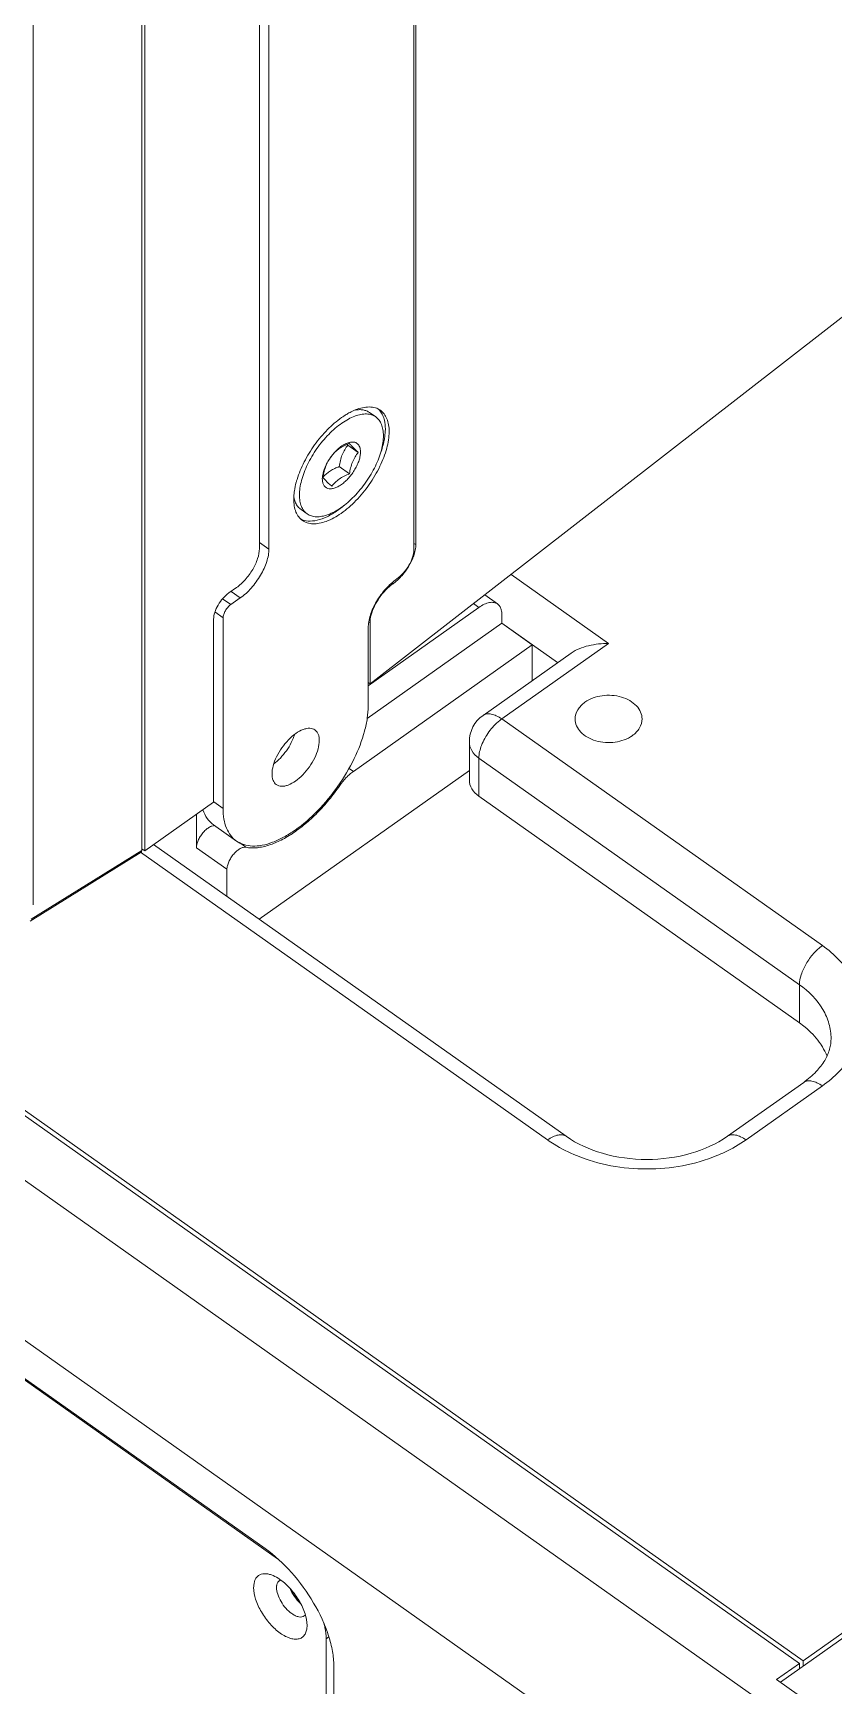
# Model space of a CAD drawing. Header units: millimetres. Extents: x 0 to 9253, y 0 to 2730.
# Drawn here: x 8724.2 to 8798.4, y 1543.4 to 1696.5 of the extents above; entities that cross this region are included whole.
import ezdxf

# ---------------------------------------------------------------- set-up
doc = ezdxf.new("R2010")
doc.units = ezdxf.units.MM
doc.layers.get('0').update_dxf_attribs({"lineweight": 13})
doc.layers.add('INTFCLR_5745', color=7, linetype='Continuous')
doc.layers.add('INTFCLR_5745_1_1', color=7, linetype='Continuous')

msp = doc.modelspace()

# ---------------------------------------------------------------- linework, layer by layer
at = {"color": 7, "linetype": 'Continuous'}
for p, q in [((9234.67, 1855.73), (8793.44, 1543.73)), ((8795.56, 1545.73), (9231.85, 1854.23)), ((8759.5, 1648.67), (8759.5, 1836.41)), ((8759.67, 1649.13), (8759.67, 1837.2)), ((8734.57, 1620.76), (8734.57, 1830.07)), ((8734.29, 1829.43), (8734.29, 1620.79)), ((8724.22, 1616.36), (8724.22, 1820.89)), ((8745.18, 1648.77), (8745.18, 1817.06)), ((8746.06, 1817.36), (8746.06, 1648.72)), ((8799.8, 1536.23), (8475.24, 1765.73)), ((8921.84, 1765.53), (8755.43, 1636.22)), ((8488.68, 1762.73), (8795.56, 1545.73)), ((8795.21, 1545.48), (8488.32, 1762.48)), ((8790.61, 1527.9), (8467.46, 1756.4)), ((8512.36, 1721.12), (8745.71, 1556.12)), ((8513.78, 1720), (8746.87, 1555.17)), ((8755.96, 1660.96), (8755.39, 1661.36)), ((8751.89, 1657.37), (8751.89, 1657.36)), ((8751.89, 1657.37), (8751.89, 1657.36)), ((8751.99, 1657.49), (8751.99, 1657.49)), ((8754.34, 1657.68), (8753.38, 1658.35)), ((8753.52, 1655.69), (8752.57, 1656.36)), ((8751.02, 1655.42), (8751.01, 1655.22)), ((8749.61, 1651.98), (8749.04, 1652.38)), ((8745.18, 1649.34), (8746.06, 1648.72)), ((8759.5, 1649.25), (8759.67, 1649.13)), ((8768.49, 1646.37), (8777.53, 1639.98)), ((8743.06, 1645.15), (8742.35, 1644.65)), ((8743.41, 1644.19), (8742.56, 1644.79)), ((8757.56, 1645.51), (8757.45, 1645.59)), ((8741.77, 1644.1), (8742.53, 1643.57)), ((8743.41, 1644.19), (8742.53, 1643.57)), ((8755.26, 1636.06), (8765.51, 1643.31)), ((8765.51, 1643.31), (8765, 1643.67)), ((8766.05, 1644.48), (8767.24, 1643.64)), ((8740.94, 1625.26), (8740.94, 1642.23)), ((8741.82, 1642.36), (8741.06, 1642.89)), ((8741.82, 1642.36), (8741.82, 1624.68)), ((8755.15, 1633.02), (8767.63, 1641.84)), ((8755.43, 1641.88), (8755.31, 1641.96)), ((8755.43, 1641.88), (8755.43, 1636.22)), ((8767.63, 1641.84), (8767.63, 1642.69)), ((8767.63, 1641.84), (8770.46, 1639.84)), ((8772.81, 1638.2), (8767.64, 1641.85)), ((8755.26, 1634.18), (8755.26, 1641.43)), ((8770.46, 1639.84), (8753.89, 1628.12)), ((8774.07, 1639.08), (8765.9, 1633.31)), ((8777.53, 1639.98), (8767.63, 1632.98)), ((8770.46, 1639.84), (8770.46, 1636.53)), ((8755.26, 1636.35), (8755.43, 1636.22)), ((8767.63, 1632.98), (8797.33, 1611.98)), ((8764.63, 1627.32), (8764.63, 1630.86)), ((8745.15, 1614.43), (8764.63, 1628.2)), ((8753.49, 1628.4), (8753.89, 1628.12)), ((8765.51, 1629.36), (8765.51, 1625.82)), ((8795.21, 1608.36), (8765.51, 1629.36)), ((8752.54, 1626.87), (8752.62, 1626.81)), ((8734.57, 1620.76), (8740.94, 1625.26)), ((8740.96, 1625.29), (8741.82, 1624.68)), ((8795.21, 1604.82), (8765.51, 1625.82)), ((8739.35, 1621.05), (8739.35, 1624.14)), ((8740.93, 1623.17), (8743.05, 1621.67)), ((8734.22, 1620.63), (8723.96, 1614.26)), ((8734.29, 1620.79), (8724.03, 1614.43)), ((8771.87, 1593.98), (8734.18, 1620.63)), ((8734.57, 1620.76), (8734.29, 1620.96)), ((8773.6, 1594.31), (8735.38, 1621.34)), ((8742.17, 1619.05), (8739.35, 1621.05)), ((8743.33, 1621.52), (8743.94, 1621.09)), ((8742.17, 1619.05), (8742.17, 1616.53)), ((8724.22, 1616.36), (8724.21, 1615.75)), ((8795.21, 1604.82), (8795.21, 1608.36)), ((8795.6, 1599.31), (8788.53, 1594.31)), ((8797.33, 1598.98), (8790.26, 1593.98)), ((8751.62, 1547.93), (8751.37, 1547.75)), ((8751.37, 1547.75), (8751.37, 1516.64)), ((8752.07, 1545.25), (8752.07, 1514.14)), ((8795.21, 1545.48), (8793.09, 1543.98)), ((8795.21, 1544.98), (8795.21, 1545.48)), ((8795.56, 1545.23), (8795.56, 1545.73)), ((8801.92, 1537.73), (8793.09, 1543.98))]:
    msp.add_line(p, q, dxfattribs=at)
for centre, radius, start, end in [((8755.93, 1656.98), 4.99, 111.9919, 113.587), ((8755.83, 1654.31), 4.99, 145.4518, 147.0417), ((8755.85, 1654.3), 5.01, 144.8284, 145.4529), ((8755.83, 1654.31), 4.99, 142.3029, 144.831), ((8755.79, 1654.34), 4.94, 142.0205, 142.2469), ((8755.77, 1654.36), 4.91, 140.4535, 142.0218), ((8770.62, 1677.32), 25.63, 227.4989, 227.7476), ((8753.65, 1653.12), 3.43, 136.9578, 138.8577), ((8754.32, 1653.24), 5.96, 171.6638, 173.0376), ((8752.96, 1653.35), 4.6, 177.4877, 179.9785), ((8767.63, 1630.86), 3, 125.2644, 180), ((8771.15, 1628.38), 5.81, 137.1771, 144.0348), ((8734.16, 1620.74), 0.125, 301.8787, 315.9106), ((8792.51, 1599.65), 5.65, 21.6475, 24.6369)]:
    msp.add_arc(centre, radius, start, end, dxfattribs=at)
for points, knots in [([(8756.39, 1661.58), (8756.25, 1661.68), (8755.92, 1661.83), (8755.34, 1661.91), (8754.71, 1661.83), (8754.28, 1661.7), (8754.06, 1661.61)], [0, 0, 0, 0, 0.215318, 0.446909, 0.706496, 1, 1, 1, 1]), ([(8755.39, 1661.36), (8755.3, 1661.42), (8755.11, 1661.53), (8754.79, 1661.62), (8754.43, 1661.65), (8754.19, 1661.62), (8754.06, 1661.6)], [0, 0, 0, 0, 0.229879, 0.468546, 0.723459, 1, 1, 1, 1]), ([(8756.22, 1661.68), (8756.32, 1661.57), (8756.52, 1661.32), (8756.65, 1661.04), (8756.7, 1660.88)], [0, 0, 0, 0, 0.481016, 1, 1, 1, 1]), ([(8757.2, 1659.6), (8757.2, 1659.81), (8757.17, 1660.22), (8757.02, 1660.78), (8756.76, 1661.24), (8756.52, 1661.48), (8756.39, 1661.58)], [0, 0, 0, 0, 0.289641, 0.548348, 0.781427, 1, 1, 1, 1]), ([(8752.8, 1660.9), (8752.33, 1660.57), (8751.43, 1659.79), (8750.26, 1658.4), (8749.31, 1656.85), (8748.84, 1655.73), (8748.67, 1655.18)], [0, 0, 0, 0, 0.239899, 0.497848, 0.756928, 1, 1, 1, 1]), ([(8748.89, 1653.72), (8748.89, 1653.94), (8748.93, 1654.39), (8749.08, 1655.09), (8749.31, 1655.82), (8749.64, 1656.56), (8750.03, 1657.31), (8750.5, 1658.03), (8751.02, 1658.72), (8751.59, 1659.35), (8752.18, 1659.91), (8752.79, 1660.38), (8753.4, 1660.76), (8753.99, 1661.04), (8754.56, 1661.21), (8755.01, 1661.25), (8755.34, 1661.22), (8755.56, 1661.16), (8755.77, 1661.08), (8755.9, 1661), (8755.96, 1660.96)], [0, 0, 0, 0, 0.056997, 0.119738, 0.187523, 0.259352, 0.334013, 0.41016, 0.486379, 0.561254, 0.633429, 0.701674, 0.764964, 0.822565, 0.874167, 0.920041, 0.941172, 0.961349, 0.98085, 1, 1, 1, 1]), ([(8753.37, 1661.27), (8753.32, 1661.24), (8753.13, 1661.13), (8752.94, 1661), (8752.8, 1660.9)], [0, 0, 0, 0, 0.243579, 1, 1, 1, 1]), ([(8753.94, 1661.55), (8753.89, 1661.53), (8753.7, 1661.45), (8753.51, 1661.35), (8753.37, 1661.27)], [0, 0, 0, 0, 0.242424, 1, 1, 1, 1]), ([(8755.96, 1660.96), (8756.01, 1660.92), (8756.12, 1660.83), (8756.32, 1660.61), (8756.51, 1660.26), (8756.64, 1659.77), (8756.67, 1659.41), (8756.67, 1659.22)], [0, 0, 0, 0, 0.108599, 0.219095, 0.452032, 0.710333, 1, 1, 1, 1]), ([(8756.7, 1660.88), (8756.72, 1660.81), (8756.81, 1660.47), (8756.85, 1660.12), (8756.85, 1659.85)], [0, 0, 0, 0, 0.232662, 1, 1, 1, 1]), ([(8749.17, 1651.37), (8749.31, 1651.27), (8749.62, 1651.12), (8750.16, 1651.04), (8750.76, 1651.09), (8751.67, 1651.36), (8752.85, 1652.03), (8754.19, 1653.2), (8755.4, 1654.68), (8756.37, 1656.32), (8757.01, 1657.97), (8757.2, 1659.08), (8757.2, 1659.6)], [0, 0, 0, 0, 0.038584, 0.079849, 0.125777, 0.177443, 0.29824, 0.438678, 0.589834, 0.740712, 0.880344, 1, 1, 1, 1]), ([(8756.67, 1659.22), (8756.67, 1659.01), (8756.63, 1658.55), (8756.49, 1657.86), (8756.25, 1657.13), (8755.93, 1656.38), (8755.53, 1655.64), (8755.06, 1654.91), (8754.54, 1654.23), (8753.97, 1653.6), (8753.38, 1653.04), (8752.77, 1652.56), (8752.16, 1652.18), (8751.57, 1651.9), (8751, 1651.74), (8750.55, 1651.7), (8750.22, 1651.73), (8750, 1651.78), (8749.79, 1651.86), (8749.66, 1651.94), (8749.61, 1651.98)], [0, 0, 0, 0, 0.056997, 0.119738, 0.187523, 0.259352, 0.334013, 0.41016, 0.486379, 0.561254, 0.633429, 0.701674, 0.764964, 0.822565, 0.874167, 0.920041, 0.941172, 0.961349, 0.98085, 1, 1, 1, 1]), ([(8753.52, 1658.52), (8753.35, 1658.45), (8753.03, 1658.31), (8752.58, 1658.05), (8752.19, 1657.73), (8751.98, 1657.49), (8751.89, 1657.36)], [0, 0, 0, 0, 0.267932, 0.525013, 0.768412, 1, 1, 1, 1]), ([(8753.5, 1658.59), (8753.37, 1658.56), (8753.1, 1658.45), (8752.72, 1658.21), (8752.34, 1657.89), (8752.1, 1657.63), (8751.99, 1657.49)], [0, 0, 0, 0, 0.210222, 0.451003, 0.716997, 1, 1, 1, 1]), ([(8754.55, 1657.72), (8754.55, 1657.8), (8754.54, 1657.96), (8754.48, 1658.17), (8754.39, 1658.35), (8754.27, 1658.49), (8754.11, 1658.59), (8753.92, 1658.64), (8753.71, 1658.64), (8753.57, 1658.61), (8753.5, 1658.59)], [0, 0, 0, 0, 0.147241, 0.279553, 0.399254, 0.510957, 0.620874, 0.73566, 0.860851, 1, 1, 1, 1]), ([(8754.34, 1657.68), (8754.24, 1657.77), (8754.06, 1657.94), (8753.82, 1658.17), (8753.64, 1658.36), (8753.55, 1658.47), (8753.52, 1658.52)], [0, 0, 0, 0, 0.34222, 0.629618, 0.846996, 1, 1, 1, 1]), ([(8756.8, 1659.2), (8756.79, 1659.07), (8756.7, 1658.53), (8756.55, 1658.01), (8756.41, 1657.62)], [0, 0, 0, 0, 0.235227, 1, 1, 1, 1]), ([(8756.85, 1659.85), (8756.85, 1659.79), (8756.84, 1659.58), (8756.82, 1659.36), (8756.8, 1659.2)], [0, 0, 0, 0, 0.240937, 1, 1, 1, 1]), ([(8751.01, 1655.22), (8751.01, 1655.11), (8751.03, 1654.91), (8751.12, 1654.68), (8751.22, 1654.53), (8751.31, 1654.45), (8751.41, 1654.38), (8751.57, 1654.32), (8751.81, 1654.29), (8752.12, 1654.35), (8752.45, 1654.49), (8752.8, 1654.7), (8753.14, 1654.98), (8753.47, 1655.32), (8753.77, 1655.69), (8754.04, 1656.1), (8754.25, 1656.52), (8754.42, 1656.94), (8754.52, 1657.34), (8754.55, 1657.6), (8754.55, 1657.72)], [0, 0, 0, 0, 0.053348, 0.099523, 0.120693, 0.141149, 0.161448, 0.182168, 0.226747, 0.278029, 0.337163, 0.403918, 0.477143, 0.555094, 0.635658, 0.716536, 0.79541, 0.8701, 0.938747, 1, 1, 1, 1]), ([(8751.65, 1657.03), (8751.56, 1656.89), (8751.4, 1656.63), (8751.22, 1656.21), (8751.09, 1655.81), (8751.04, 1655.54), (8751.02, 1655.42)], [0, 0, 0, 0, 0.272138, 0.533729, 0.778085, 1, 1, 1, 1]), ([(8751.89, 1657.36), (8751.78, 1657.23), (8751.58, 1656.94), (8751.34, 1656.46), (8751.17, 1655.93), (8751.1, 1655.56), (8751.07, 1655.37)], [0, 0, 0, 0, 0.238161, 0.484311, 0.739034, 1, 1, 1, 1]), ([(8753.38, 1658.35), (8753.28, 1658.22), (8753.08, 1657.93), (8752.83, 1657.45), (8752.67, 1656.92), (8752.6, 1656.55), (8752.57, 1656.36)], [0, 0, 0, 0, 0.238161, 0.484311, 0.739034, 1, 1, 1, 1]), ([(8753.52, 1655.69), (8753.55, 1655.88), (8753.62, 1656.25), (8753.79, 1656.77), (8754.03, 1657.26), (8754.23, 1657.55), (8754.34, 1657.68)], [0, 0, 0, 0, 0.260966, 0.515689, 0.761839, 1, 1, 1, 1]), ([(8752.57, 1656.36), (8752.43, 1656.31), (8752.16, 1656.19), (8751.77, 1655.98), (8751.43, 1655.74), (8751.24, 1655.55), (8751.15, 1655.46)], [0, 0, 0, 0, 0.264232, 0.520305, 0.765632, 1, 1, 1, 1]), ([(8751.89, 1654.54), (8751.98, 1654.66), (8752.19, 1654.9), (8752.58, 1655.22), (8753.03, 1655.48), (8753.35, 1655.62), (8753.52, 1655.69)], [0, 0, 0, 0, 0.231588, 0.474987, 0.732068, 1, 1, 1, 1]), ([(8748.4, 1653.96), (8748.4, 1653.92), (8748.38, 1653.79), (8748.37, 1653.65), (8748.37, 1653.55)], [0, 0, 0, 0, 0.255577, 1, 1, 1, 1]), ([(8748.67, 1655.18), (8748.64, 1655.09), (8748.54, 1654.73), (8748.46, 1654.37), (8748.42, 1654.1)], [0, 0, 0, 0, 0.260291, 1, 1, 1, 1]), ([(8751.07, 1655.37), (8751.1, 1655.32), (8751.19, 1655.21), (8751.37, 1655.02), (8751.61, 1654.79), (8751.79, 1654.63), (8751.89, 1654.54)], [0, 0, 0, 0, 0.153004, 0.370382, 0.657779, 1, 1, 1, 1]), ([(8748.36, 1653.35), (8748.36, 1653.13), (8748.39, 1652.73), (8748.54, 1652.16), (8748.8, 1651.7), (8749.04, 1651.46), (8749.17, 1651.37)], [0, 0, 0, 0, 0.289641, 0.548348, 0.781427, 1, 1, 1, 1]), ([(8748.38, 1653.52), (8748.39, 1653.47), (8748.43, 1653.3), (8748.48, 1653.13), (8748.54, 1653.01)], [0, 0, 0, 0, 0.261696, 1, 1, 1, 1]), ([(8748.54, 1653.01), (8748.59, 1652.88), (8748.7, 1652.7), (8748.88, 1652.5), (8748.99, 1652.42), (8749.04, 1652.38)], [0, 0, 0, 0, 0.513303, 0.758461, 1, 1, 1, 1]), ([(8749.61, 1651.98), (8749.55, 1652.02), (8749.44, 1652.11), (8749.24, 1652.33), (8749.05, 1652.68), (8748.92, 1653.18), (8748.89, 1653.53), (8748.89, 1653.72)], [0, 0, 0, 0, 0.108599, 0.219095, 0.452032, 0.710333, 1, 1, 1, 1]), ([(8753.01, 1652.76), (8752.97, 1652.72), (8752.77, 1652.56), (8752.58, 1652.41), (8752.43, 1652.3)], [0, 0, 0, 0, 0.255472, 1, 1, 1, 1]), ([(8752.43, 1652.3), (8752.12, 1652.08), (8751.51, 1651.71), (8750.58, 1651.36), (8749.72, 1651.27), (8749.2, 1651.4), (8748.99, 1651.51)], [0, 0, 0, 0, 0.308257, 0.575982, 0.803045, 1, 1, 1, 1]), ([(8745.18, 1648.77), (8745.18, 1648.46), (8745.04, 1647.77), (8744.58, 1646.79), (8743.91, 1645.88), (8743.36, 1645.36), (8743.06, 1645.15)], [0, 0, 0, 0, 0.217692, 0.475355, 0.7463, 1, 1, 1, 1]), ([(8743.41, 1644.19), (8743.78, 1644.45), (8744.48, 1645.1), (8745.31, 1646.25), (8745.81, 1647.31), (8746.02, 1648.14), (8746.06, 1648.53), (8746.06, 1648.72)], [0, 0, 0, 0, 0.25354, 0.524314, 0.781814, 0.897192, 1, 1, 1, 1]), ([(8759.5, 1648.67), (8759.5, 1648.44), (8759.39, 1647.92), (8759.05, 1647.19), (8758.55, 1646.5), (8758.13, 1646.11), (8757.91, 1645.95)], [0, 0, 0, 0, 0.217692, 0.475355, 0.7463, 1, 1, 1, 1]), ([(8758.8, 1646.8), (8758.87, 1646.89), (8759.12, 1647.28), (8759.33, 1647.69), (8759.44, 1648)], [0, 0, 0, 0, 0.257249, 1, 1, 1, 1]), ([(8759.44, 1648), (8759.47, 1648.07), (8759.56, 1648.32), (8759.62, 1648.58), (8759.65, 1648.77)], [0, 0, 0, 0, 0.26392, 1, 1, 1, 1]), ([(8759.65, 1648.77), (8759.65, 1648.8), (8759.67, 1648.92), (8759.67, 1649.04), (8759.67, 1649.13)], [0, 0, 0, 0, 0.260329, 1, 1, 1, 1]), ([(8758.22, 1646.08), (8758.27, 1646.14), (8758.48, 1646.36), (8758.67, 1646.61), (8758.8, 1646.8)], [0, 0, 0, 0, 0.246547, 1, 1, 1, 1]), ([(8757.91, 1645.95), (8757.53, 1645.69), (8756.84, 1645.04), (8756.01, 1643.9), (8755.51, 1642.84), (8755.3, 1642.01), (8755.26, 1641.61), (8755.26, 1641.43)], [0, 0, 0, 0, 0.25354, 0.524314, 0.781814, 0.897192, 1, 1, 1, 1]), ([(8755.45, 1642.24), (8755.49, 1642.5), (8755.65, 1643.06), (8756.17, 1644.12), (8756.76, 1644.85), (8757.22, 1645.25)], [0, 0, 0, 0, 0.226891, 0.48125, 1, 1, 1, 1]), ([(8757.22, 1645.25), (8757.25, 1645.27), (8757.36, 1645.36), (8757.47, 1645.45), (8757.56, 1645.51)], [0, 0, 0, 0, 0.256541, 1, 1, 1, 1]), ([(8757.56, 1645.51), (8757.62, 1645.55), (8757.85, 1645.73), (8758.06, 1645.92), (8758.22, 1646.08)], [0, 0, 0, 0, 0.238828, 1, 1, 1, 1]), ([(8742.35, 1644.65), (8742.15, 1644.51), (8741.78, 1644.16), (8741.34, 1643.55), (8741.03, 1642.9), (8740.94, 1642.44), (8740.94, 1642.23)], [0, 0, 0, 0, 0.25369, 0.524649, 0.782315, 1, 1, 1, 1]), ([(8741.82, 1642.36), (8741.82, 1642.46), (8741.87, 1642.69), (8742.02, 1643.02), (8742.24, 1643.32), (8742.43, 1643.49), (8742.53, 1643.57)], [0, 0, 0, 0, 0.217685, 0.475351, 0.74631, 1, 1, 1, 1]), ([(8765.51, 1643.31), (8765.67, 1643.42), (8765.98, 1643.61), (8766.39, 1643.76), (8766.69, 1643.79), (8766.9, 1643.78), (8767.08, 1643.73), (8767.19, 1643.67), (8767.24, 1643.64)], [0, 0, 0, 0, 0.311571, 0.578632, 0.695783, 0.803349, 0.903648, 1, 1, 1, 1]), ([(8767.24, 1643.64), (8767.3, 1643.59), (8767.42, 1643.48), (8767.54, 1643.26), (8767.62, 1642.99), (8767.63, 1642.79), (8767.63, 1642.69)], [0, 0, 0, 0, 0.218606, 0.451659, 0.710247, 1, 1, 1, 1]), ([(8755.43, 1641.88), (8755.43, 1641.91), (8755.43, 1642.03), (8755.44, 1642.15), (8755.45, 1642.24)], [0, 0, 0, 0, 0.239609, 1, 1, 1, 1]), ([(8774.07, 1639.08), (8774.3, 1639.25), (8774.82, 1639.52), (8775.98, 1639.88), (8776.91, 1639.98), (8777.53, 1639.98)], [0, 0, 0, 0, 0.235119, 0.483846, 1, 1, 1, 1]), ([(8755.26, 1634.18), (8755.26, 1633.81), (8755.19, 1633.02), (8754.84, 1631.36), (8754, 1629.2), (8752.52, 1626.71), (8750.68, 1624.46), (8748.92, 1622.93), (8747.47, 1622.02), (8746.45, 1621.54), (8745.47, 1621.25), (8744.56, 1621.17), (8743.74, 1621.3), (8743.26, 1621.53), (8743.05, 1621.67)], [0, 0, 0, 0, 0.057022, 0.119842, 0.2594, 0.410195, 0.561279, 0.701653, 0.764991, 0.822638, 0.874277, 0.920188, 0.961433, 1, 1, 1, 1]), ([(8775.34, 1634.53), (8775.07, 1634.34), (8774.62, 1633.89), (8774.43, 1633.27), (8774.43, 1632.98)], [0, 0, 0, 0, 0.528952, 1, 1, 1, 1]), ([(8780.63, 1632.98), (8780.63, 1633.2), (8780.53, 1633.65), (8780.12, 1634.24), (8779.49, 1634.72), (8778.43, 1635.16), (8776.95, 1635.25), (8775.8, 1634.86), (8775.34, 1634.53)], [0, 0, 0, 0, 0.100565, 0.208782, 0.328636, 0.459731, 0.737429, 1, 1, 1, 1]), ([(8765.9, 1633.31), (8766, 1633.38), (8766.25, 1633.47), (8766.69, 1633.45), (8767.16, 1633.28), (8767.47, 1633.09), (8767.63, 1632.98)], [0, 0, 0, 0, 0.195685, 0.419998, 0.68823, 1, 1, 1, 1]), ([(8767.63, 1632.98), (8767.57, 1632.94), (8767.3, 1632.74), (8767.06, 1632.51), (8766.89, 1632.33)], [0, 0, 0, 0, 0.237548, 1, 1, 1, 1]), ([(8774.43, 1632.98), (8774.43, 1632.76), (8774.53, 1632.31), (8774.94, 1631.72), (8775.57, 1631.24), (8776.63, 1630.81), (8778.11, 1630.71), (8779.26, 1631.1), (8779.72, 1631.43)], [0, 0, 0, 0, 0.100565, 0.208782, 0.328636, 0.459731, 0.737429, 1, 1, 1, 1]), ([(8779.72, 1631.43), (8779.99, 1631.62), (8780.44, 1632.07), (8780.63, 1632.69), (8780.63, 1632.98)], [0, 0, 0, 0, 0.528952, 1, 1, 1, 1]), ([(8750.33, 1631.96), (8750.26, 1632.01), (8750.1, 1632.08), (8749.84, 1632.13), (8749.54, 1632.1), (8749.09, 1631.97), (8748.5, 1631.63), (8747.84, 1631.05), (8747.24, 1630.32), (8746.76, 1629.51), (8746.44, 1628.69), (8746.35, 1628.14), (8746.35, 1627.88)], [0, 0, 0, 0, 0.038579, 0.079837, 0.125768, 0.177424, 0.298224, 0.438665, 0.589818, 0.74069, 0.880343, 1, 1, 1, 1]), ([(8748.45, 1631.55), (8748.37, 1631.29), (8748.15, 1630.76), (8747.7, 1630.02), (8747.15, 1629.36), (8746.73, 1628.97), (8746.51, 1628.81)], [0, 0, 0, 0, 0.24223, 0.499969, 0.757716, 1, 1, 1, 1]), ([(8746.75, 1626.9), (8746.82, 1626.85), (8746.97, 1626.78), (8747.24, 1626.73), (8747.54, 1626.76), (8747.99, 1626.89), (8748.57, 1627.23), (8749.24, 1627.81), (8749.84, 1628.54), (8750.32, 1629.35), (8750.64, 1630.17), (8750.73, 1630.73), (8750.73, 1630.98)], [0, 0, 0, 0, 0.038579, 0.079837, 0.125768, 0.177424, 0.298224, 0.438665, 0.589818, 0.74069, 0.880343, 1, 1, 1, 1]), ([(8750.73, 1630.98), (8750.73, 1631.09), (8750.72, 1631.29), (8750.64, 1631.57), (8750.51, 1631.8), (8750.39, 1631.92), (8750.33, 1631.96)], [0, 0, 0, 0, 0.289409, 0.548282, 0.781462, 1, 1, 1, 1]), ([(8766.45, 1631.79), (8766.17, 1631.4), (8765.74, 1630.63), (8765.51, 1629.76), (8765.51, 1629.36)], [0, 0, 0, 0, 0.543186, 1, 1, 1, 1]), ([(8765.51, 1629.36), (8765.25, 1629.54), (8764.81, 1629.97), (8764.63, 1630.58), (8764.63, 1630.86)], [0, 0, 0, 0, 0.528924, 1, 1, 1, 1]), ([(8746.35, 1627.88), (8746.35, 1627.77), (8746.36, 1627.57), (8746.44, 1627.29), (8746.56, 1627.06), (8746.68, 1626.95), (8746.75, 1626.9)], [0, 0, 0, 0, 0.289409, 0.548282, 0.781462, 1, 1, 1, 1]), ([(8752.62, 1626.81), (8752.8, 1627.07), (8753.1, 1627.44), (8753.54, 1627.86), (8753.77, 1628.04), (8753.89, 1628.12)], [0, 0, 0, 0, 0.517604, 0.765516, 1, 1, 1, 1]), ([(8743.94, 1621.09), (8744.25, 1621.03), (8744.74, 1621.01), (8745.4, 1621.1), (8746.14, 1621.29), (8747.1, 1621.67), (8748.26, 1622.35), (8749.43, 1623.22), (8750.57, 1624.28), (8751.65, 1625.48), (8752.31, 1626.36), (8752.62, 1626.81)], [0, 0, 0, 0, 0.086365, 0.133797, 0.184368, 0.295216, 0.418782, 0.553598, 0.697368, 0.847229, 1, 1, 1, 1]), ([(8764.63, 1627.32), (8764.63, 1627.04), (8764.81, 1626.44), (8765.25, 1626.01), (8765.51, 1625.82)], [0, 0, 0, 0, 0.471034, 1, 1, 1, 1]), ([(8739.94, 1624.56), (8740.04, 1624.28), (8740.3, 1623.75), (8740.71, 1623.33), (8740.93, 1623.17)], [0, 0, 0, 0, 0.519666, 1, 1, 1, 1]), ([(8743.05, 1621.67), (8742.85, 1621.82), (8742.48, 1622.18), (8742.09, 1622.88), (8741.86, 1623.74), (8741.82, 1624.36), (8741.82, 1624.68)], [0, 0, 0, 0, 0.218595, 0.451659, 0.710302, 1, 1, 1, 1]), ([(8741.04, 1623.1), (8740.96, 1623.1), (8740.82, 1623.08), (8740.64, 1623), (8740.44, 1622.89), (8740.2, 1622.7), (8739.92, 1622.42), (8739.69, 1622.08), (8739.5, 1621.73), (8739.38, 1621.39), (8739.35, 1621.16), (8739.35, 1621.05)], [0, 0, 0, 0, 0.090796, 0.143709, 0.20155, 0.329998, 0.470633, 0.615832, 0.757332, 0.887371, 1, 1, 1, 1]), ([(8734.29, 1620.79), (8734.29, 1620.78), (8734.29, 1620.73), (8734.27, 1620.67), (8734.25, 1620.65)], [0, 0, 0, 0, 0.286412, 1, 1, 1, 1]), ([(8742.17, 1619.05), (8742.17, 1619.16), (8742.21, 1619.4), (8742.34, 1619.76), (8742.54, 1620.13), (8742.79, 1620.47), (8743.08, 1620.75), (8743.34, 1620.94), (8743.54, 1621.04), (8743.72, 1621.09), (8743.86, 1621.1), (8743.94, 1621.09)], [0, 0, 0, 0, 0.11459, 0.247322, 0.391533, 0.538613, 0.679539, 0.806231, 0.862453, 0.913401, 1, 1, 1, 1]), ([(8795.21, 1608.36), (8795.21, 1608.67), (8795.35, 1609.36), (8795.81, 1610.33), (8796.47, 1611.25), (8797.03, 1611.77), (8797.33, 1611.98)], [0, 0, 0, 0, 0.21766, 0.47535, 0.746336, 1, 1, 1, 1]), ([(8797.33, 1598.98), (8798.45, 1599.77), (8799.91, 1601.24), (8800.96, 1603.64), (8801.22, 1605.48), (8800.96, 1607.32), (8799.91, 1609.72), (8798.45, 1611.19), (8797.33, 1611.98)], [0, 0, 0, 0, 0.263371, 0.383781, 0.5, 0.616219, 0.736628, 1, 1, 1, 1]), ([(8798.14, 1603.36), (8798.14, 1603.82), (8798, 1604.77), (8797.19, 1606.62), (8796.07, 1607.75), (8795.21, 1608.36)], [0, 0, 0, 0, 0.232441, 0.473262, 1, 1, 1, 1]), ([(8795.21, 1604.82), (8795.39, 1604.69), (8796.07, 1604.17), (8796.68, 1603.55), (8797.05, 1603.03)], [0, 0, 0, 0, 0.260195, 1, 1, 1, 1]), ([(8795.6, 1599.31), (8796.01, 1599.6), (8796.74, 1600.22), (8797.56, 1601.27), (8798.03, 1602.32), (8798.14, 1603.03), (8798.14, 1603.36)], [0, 0, 0, 0, 0.308554, 0.573133, 0.799476, 1, 1, 1, 1]), ([(8797.05, 1603.03), (8797.11, 1602.95), (8797.33, 1602.62), (8797.53, 1602.27), (8797.65, 1602)], [0, 0, 0, 0, 0.254902, 1, 1, 1, 1]), ([(8797.33, 1598.98), (8797.17, 1599.09), (8796.86, 1599.28), (8796.39, 1599.45), (8795.95, 1599.47), (8795.7, 1599.38), (8795.6, 1599.31)], [0, 0, 0, 0, 0.31177, 0.580002, 0.804315, 1, 1, 1, 1]), ([(8771.87, 1593.98), (8772.03, 1594.09), (8772.34, 1594.28), (8772.82, 1594.45), (8773.25, 1594.47), (8773.51, 1594.38), (8773.6, 1594.31)], [0, 0, 0, 0, 0.31177, 0.580002, 0.804315, 1, 1, 1, 1]), ([(8773.6, 1594.31), (8774.61, 1593.6), (8777.06, 1592.51), (8781.06, 1591.98), (8785.07, 1592.51), (8787.52, 1593.6), (8788.53, 1594.31)], [0, 0, 0, 0, 0.235673, 0.499992, 0.764318, 1, 1, 1, 1]), ([(8788.53, 1594.31), (8788.62, 1594.38), (8788.88, 1594.47), (8789.31, 1594.45), (8789.79, 1594.28), (8790.1, 1594.09), (8790.26, 1593.98)], [0, 0, 0, 0, 0.195685, 0.419998, 0.68823, 1, 1, 1, 1]), ([(8771.87, 1593.98), (8772.08, 1593.84), (8772.93, 1593.27), (8773.85, 1592.81), (8774.57, 1592.52)], [0, 0, 0, 0, 0.242388, 1, 1, 1, 1]), ([(8787.56, 1592.52), (8787.8, 1592.62), (8788.74, 1593.03), (8789.64, 1593.54), (8790.26, 1593.98)], [0, 0, 0, 0, 0.257556, 1, 1, 1, 1]), ([(8774.57, 1592.52), (8776.61, 1591.68), (8781.06, 1590.89), (8785.52, 1591.68), (8787.56, 1592.52)], [0, 0, 0, 0, 0.499999, 1, 1, 1, 1]), ([(8752.45, 1354.32), (8750.02, 1355.38), (8745.04, 1357.71), (8734.66, 1363.2), (8721.05, 1371.55), (8704.33, 1383.4), (8687.15, 1397.11), (8669.91, 1412.35), (8653, 1428.78), (8636.81, 1446.02), (8621.72, 1463.67), (8608.07, 1481.32), (8596.18, 1498.58), (8587.73, 1512.66), (8582.11, 1523.44), (8578.61, 1530.95), (8575.72, 1538.07), (8573.46, 1544.77), (8571.85, 1551.01), (8570.88, 1556.75), (8570.57, 1561.97), (8570.92, 1566.64), (8571.95, 1570.74), (8573.13, 1573.16), (8573.83, 1574.22)], [0, 0, 0, 0, 0.026784, 0.055565, 0.118608, 0.188051, 0.262549, 0.340591, 0.420555, 0.50076, 0.579518, 0.655186, 0.726214, 0.791206, 0.821066, 0.848998, 0.874903, 0.898713, 0.920392, 0.939955, 0.957475, 0.973113, 0.987146, 1, 1, 1, 1]), ([(8752.45, 1354.33), (8750.02, 1355.38), (8745.04, 1357.71), (8734.66, 1363.2), (8721.05, 1371.55), (8704.33, 1383.41), (8687.15, 1397.11), (8669.91, 1412.35), (8653, 1428.78), (8636.81, 1446.02), (8621.72, 1463.67), (8608.07, 1481.33), (8596.18, 1498.58), (8587.73, 1512.67), (8582.11, 1523.44), (8578.61, 1530.95), (8575.72, 1538.07), (8573.46, 1544.77), (8571.85, 1551.01), (8570.88, 1556.75), (8570.57, 1561.97), (8570.92, 1566.64), (8571.95, 1570.75), (8573.13, 1573.16), (8573.83, 1574.22)], [0, 0, 0, 0, 0.026784, 0.055565, 0.118608, 0.188051, 0.262549, 0.340591, 0.420555, 0.50076, 0.579518, 0.655186, 0.726214, 0.791206, 0.821066, 0.848998, 0.874903, 0.898713, 0.920392, 0.939955, 0.957475, 0.973113, 0.987146, 1, 1, 1, 1]), ([(8752.74, 1354.97), (8750.34, 1356.01), (8745.41, 1358.32), (8735.14, 1363.75), (8721.68, 1372), (8705.14, 1383.69), (8688.14, 1397.21), (8671.07, 1412.25), (8654.31, 1428.47), (8638.24, 1445.5), (8623.22, 1462.96), (8609.6, 1480.45), (8597.68, 1497.58), (8589.17, 1511.58), (8583.47, 1522.32), (8579.89, 1529.82), (8576.9, 1536.95), (8574.53, 1543.67), (8572.79, 1549.95), (8571.69, 1555.75), (8571.22, 1561.04), (8571.41, 1565.8), (8572.25, 1570.01), (8573.3, 1572.52), (8573.94, 1573.64)], [0, 0, 0, 0, 0.026654, 0.055278, 0.117937, 0.186924, 0.260929, 0.338477, 0.417984, 0.49781, 0.576303, 0.651852, 0.722933, 0.788168, 0.818221, 0.846394, 0.872586, 0.896723, 0.918763, 0.938707, 0.956612, 0.972614, 0.986951, 1, 1, 1, 1]), ([(8752.74, 1354.97), (8750.34, 1356.01), (8745.41, 1358.32), (8735.14, 1363.74), (8721.68, 1372), (8705.14, 1383.69), (8688.14, 1397.21), (8671.07, 1412.25), (8654.31, 1428.47), (8638.24, 1445.5), (8623.22, 1462.96), (8609.6, 1480.45), (8597.68, 1497.58), (8589.17, 1511.58), (8583.47, 1522.32), (8579.89, 1529.82), (8576.9, 1536.95), (8574.53, 1543.67), (8572.79, 1549.95), (8571.69, 1555.75), (8571.22, 1561.04), (8571.41, 1565.8), (8572.25, 1570.01), (8573.3, 1572.52), (8573.94, 1573.63)], [0, 0, 0, 0, 0.026654, 0.055278, 0.117937, 0.186924, 0.260929, 0.338477, 0.417984, 0.49781, 0.576303, 0.651852, 0.722933, 0.788168, 0.818221, 0.846394, 0.872586, 0.896723, 0.918763, 0.938707, 0.956612, 0.972614, 0.986951, 1, 1, 1, 1]), ([(8752.88, 1355.33), (8750.55, 1356.32), (8745.79, 1358.51), (8735.87, 1363.67), (8722.84, 1371.53), (8706.83, 1382.7), (8690.33, 1395.64), (8673.7, 1410.07), (8657.31, 1425.68), (8641.52, 1442.13), (8626.68, 1459.07), (8613.09, 1476.11), (8601.06, 1492.9), (8592.35, 1506.69), (8586.4, 1517.33), (8582.59, 1524.81), (8579.34, 1531.97), (8576.66, 1538.76), (8574.58, 1545.15), (8573.1, 1551.09), (8572.22, 1556.58), (8571.9, 1562.88), (8572.52, 1567.41), (8573.49, 1570.05)], [0, 0, 0, 0, 0.026047, 0.054015, 0.115248, 0.182721, 0.255211, 0.331336, 0.409605, 0.488466, 0.56635, 0.641716, 0.713096, 0.77914, 0.809792, 0.838688, 0.865722, 0.890806, 0.913882, 0.934924, 0.953949, 0.971033, 1, 1, 1, 1]), ([(8752.88, 1355.33), (8750.55, 1356.32), (8745.79, 1358.52), (8735.87, 1363.67), (8722.84, 1371.53), (8706.83, 1382.7), (8690.33, 1395.64), (8673.7, 1410.07), (8657.31, 1425.68), (8641.52, 1442.14), (8626.68, 1459.07), (8613.09, 1476.12), (8601.06, 1492.9), (8592.35, 1506.69), (8586.4, 1517.33), (8582.59, 1524.81), (8579.34, 1531.97), (8576.66, 1538.76), (8574.58, 1545.15), (8573.1, 1551.1), (8572.22, 1556.58), (8571.9, 1562.88), (8572.52, 1567.42), (8573.49, 1570.05)], [0, 0, 0, 0, 0.026047, 0.054015, 0.115248, 0.182721, 0.255211, 0.331336, 0.409605, 0.488466, 0.56635, 0.641716, 0.713096, 0.77914, 0.809792, 0.838688, 0.865722, 0.890806, 0.913882, 0.934924, 0.953949, 0.971033, 1, 1, 1, 1]), ([(8752.07, 1545.25), (8752.07, 1545.7), (8751.98, 1546.64), (8751.46, 1548.64), (8750.27, 1551.18), (8748.28, 1553.92), (8746.6, 1555.48), (8745.71, 1556.12)], [0, 0, 0, 0, 0.102849, 0.218177, 0.475683, 0.746474, 1, 1, 1, 1]), ([(8746.3, 1553.67), (8746.19, 1553.71), (8745.97, 1553.77), (8745.64, 1553.8), (8745.35, 1553.75), (8745.09, 1553.62), (8744.89, 1553.43), (8744.75, 1553.16), (8744.67, 1552.85), (8744.65, 1552.62), (8744.65, 1552.5)], [0, 0, 0, 0, 0.14495, 0.274135, 0.390669, 0.49998, 0.609256, 0.725849, 0.855287, 1, 1, 1, 1]), ([(8747.12, 1553.23), (8747.06, 1553.28), (8746.8, 1553.45), (8746.51, 1553.59), (8746.3, 1553.67)], [0, 0, 0, 0, 0.268305, 1, 1, 1, 1]), ([(8746.84, 1552.89), (8746.83, 1552.88), (8746.81, 1552.82), (8746.8, 1552.76), (8746.79, 1552.71)], [0, 0, 0, 0, 0.239653, 1, 1, 1, 1]), ([(8747.03, 1553.14), (8747.01, 1553.12), (8746.93, 1553.05), (8746.87, 1552.96), (8746.84, 1552.89)], [0, 0, 0, 0, 0.241395, 1, 1, 1, 1]), ([(8749.6, 1549), (8749.6, 1549.37), (8749.43, 1550.16), (8748.9, 1551.31), (8748.12, 1552.38), (8747.47, 1552.98), (8747.12, 1553.23)], [0, 0, 0, 0, 0.217692, 0.475355, 0.7463, 1, 1, 1, 1]), ([(8650.82, 1552.49), (8656.39, 1548.64), (8667.62, 1540.34), (8684.19, 1526.73), (8700.74, 1511.79), (8716.93, 1495.82), (8732.42, 1479.16), (8746.88, 1462.17), (8760.01, 1445.19), (8767.99, 1433.71), (8771.68, 1428.03)], [0, 0, 0, 0, 0.116374, 0.240038, 0.368666, 0.499816, 0.630989, 0.759687, 0.883467, 1, 1, 1, 1]), ([(8650.82, 1552.48), (8656.39, 1548.63), (8667.62, 1540.34), (8684.19, 1526.73), (8700.74, 1511.78), (8716.93, 1495.82), (8732.42, 1479.16), (8746.88, 1462.17), (8760.01, 1445.19), (8767.99, 1433.71), (8771.68, 1428.03)], [0, 0, 0, 0, 0.116374, 0.240038, 0.368666, 0.499816, 0.630989, 0.759687, 0.883467, 1, 1, 1, 1]), ([(8744.65, 1552.5), (8744.65, 1552.14), (8744.81, 1551.34), (8745.35, 1550.2), (8746.12, 1549.13), (8746.78, 1548.52), (8747.12, 1548.28)], [0, 0, 0, 0, 0.217692, 0.475355, 0.7463, 1, 1, 1, 1]), ([(8746.79, 1552.71), (8746.78, 1552.7), (8746.77, 1552.63), (8746.77, 1552.56), (8746.77, 1552.5)], [0, 0, 0, 0, 0.239748, 1, 1, 1, 1]), ([(8746.77, 1552.5), (8746.77, 1552.29), (8746.87, 1551.84), (8747.17, 1551.19), (8747.61, 1550.58), (8747.99, 1550.23), (8748.18, 1550.09)], [0, 0, 0, 0, 0.217686, 0.475354, 0.746305, 1, 1, 1, 1]), ([(8748.99, 1551.04), (8748.78, 1551.23), (8748.4, 1551.66), (8748.12, 1552.16), (8748.02, 1552.42)], [0, 0, 0, 0, 0.500036, 1, 1, 1, 1]), ([(8748.1, 1552.33), (8748.15, 1552.22), (8748.38, 1551.79), (8748.68, 1551.4), (8748.93, 1551.15)], [0, 0, 0, 0, 0.247882, 1, 1, 1, 1]), ([(8748.18, 1550.09), (8748.29, 1550.01), (8748.5, 1549.89), (8748.81, 1549.78), (8749.1, 1549.76), (8749.27, 1549.82), (8749.34, 1549.87)], [0, 0, 0, 0, 0.312078, 0.579925, 0.804193, 1, 1, 1, 1]), ([(8747.12, 1548.28), (8747.28, 1548.17), (8747.58, 1547.98), (8748.04, 1547.79), (8748.48, 1547.7), (8748.87, 1547.74), (8749.2, 1547.9), (8749.44, 1548.19), (8749.57, 1548.57), (8749.6, 1548.85), (8749.6, 1549)], [0, 0, 0, 0, 0.165275, 0.312003, 0.439056, 0.549496, 0.65067, 0.753357, 0.867921, 1, 1, 1, 1]), ([(8751.17, 1549.16), (8751.2, 1549.04), (8751.31, 1548.57), (8751.37, 1548.1), (8751.37, 1547.75)], [0, 0, 0, 0, 0.267532, 1, 1, 1, 1])]:
    msp.add_open_spline(points, degree=3, knots=knots, dxfattribs=at)
for points in [[(8747.14, 1553.19), (8747.1, 1553.18), (8747.06, 1553.16), (8747.03, 1553.14)], [(8749.34, 1549.87), (8749.38, 1549.9), (8749.41, 1549.93), (8749.44, 1549.97)]]:
    msp.add_open_spline(points, degree=3, dxfattribs=at)
at = {"layer": 'INTFCLR_5745', "color": 7, "linetype": 'Continuous'}
for points, knots in [([(8573.83, 1574.22), (8573.13, 1573.16), (8571.95, 1570.75), (8570.92, 1566.64), (8570.57, 1561.97), (8570.88, 1556.75), (8571.85, 1551.01), (8573.46, 1544.77), (8575.72, 1538.07), (8578.61, 1530.95), (8582.11, 1523.44), (8587.73, 1512.67), (8596.18, 1498.58), (8608.07, 1481.33), (8621.72, 1463.67), (8636.81, 1446.02), (8653, 1428.78), (8669.91, 1412.35), (8687.15, 1397.11), (8704.33, 1383.41), (8721.05, 1371.55), (8734.66, 1363.2), (8745.04, 1357.71), (8750.02, 1355.38), (8752.45, 1354.33)], [0, 0, 0, 0, 0.012854, 0.026887, 0.042525, 0.060045, 0.079608, 0.101287, 0.125097, 0.151002, 0.178934, 0.208794, 0.273786, 0.344814, 0.420482, 0.49924, 0.579445, 0.659409, 0.737451, 0.811949, 0.881392, 0.944435, 0.973216, 1, 1, 1, 1]), ([(8573.94, 1573.64), (8573.3, 1572.52), (8572.25, 1570.01), (8571.41, 1565.8), (8571.22, 1561.04), (8571.69, 1555.75), (8572.79, 1549.95), (8574.53, 1543.67), (8576.9, 1536.95), (8579.89, 1529.82), (8583.47, 1522.32), (8589.17, 1511.58), (8597.68, 1497.58), (8609.6, 1480.45), (8623.22, 1462.96), (8638.24, 1445.5), (8654.31, 1428.47), (8671.07, 1412.25), (8688.14, 1397.21), (8705.14, 1383.69), (8721.68, 1372), (8735.14, 1363.75), (8745.41, 1358.32), (8750.34, 1356.01), (8752.74, 1354.97)], [0, 0, 0, 0, 0.013049, 0.027386, 0.043388, 0.061293, 0.081237, 0.103277, 0.127414, 0.153606, 0.181779, 0.211832, 0.277067, 0.348148, 0.423697, 0.50219, 0.582016, 0.661523, 0.739071, 0.813076, 0.882063, 0.944722, 0.973346, 1, 1, 1, 1]), ([(8650.82, 1552.49), (8656.39, 1548.64), (8667.62, 1540.34), (8684.19, 1526.73), (8700.74, 1511.79), (8716.93, 1495.82), (8732.42, 1479.16), (8746.88, 1462.17), (8760.01, 1445.19), (8767.99, 1433.71), (8771.68, 1428.03)], [0, 0, 0, 0, 0.116374, 0.240038, 0.368666, 0.499816, 0.630989, 0.759687, 0.883467, 1, 1, 1, 1])]:
    msp.add_open_spline(points, degree=3, knots=knots, dxfattribs=at)
at = {"layer": 'INTFCLR_5745_1_1', "color": 7, "linetype": 'Continuous'}
msp.add_open_spline([(8752.88, 1355.33), (8750.55, 1356.32), (8745.79, 1358.52), (8735.87, 1363.67), (8722.84, 1371.53), (8706.83, 1382.7), (8690.33, 1395.64), (8673.7, 1410.07), (8657.31, 1425.68), (8641.52, 1442.14), (8626.68, 1459.07), (8613.09, 1476.12), (8601.06, 1492.9), (8592.35, 1506.69), (8586.4, 1517.33), (8582.59, 1524.81), (8579.34, 1531.97), (8576.66, 1538.76), (8574.58, 1545.15), (8573.1, 1551.1), (8572.22, 1556.58), (8571.9, 1562.88), (8572.52, 1567.42), (8573.49, 1570.05)], degree=3, knots=[0, 0, 0, 0, 0.026047, 0.054015, 0.115248, 0.182721, 0.255211, 0.331336, 0.409605, 0.488466, 0.56635, 0.641716, 0.713096, 0.77914, 0.809792, 0.838688, 0.865722, 0.890806, 0.913882, 0.934924, 0.953949, 0.971033, 1, 1, 1, 1], dxfattribs=at)

doc.saveas('drawing.dxf')
